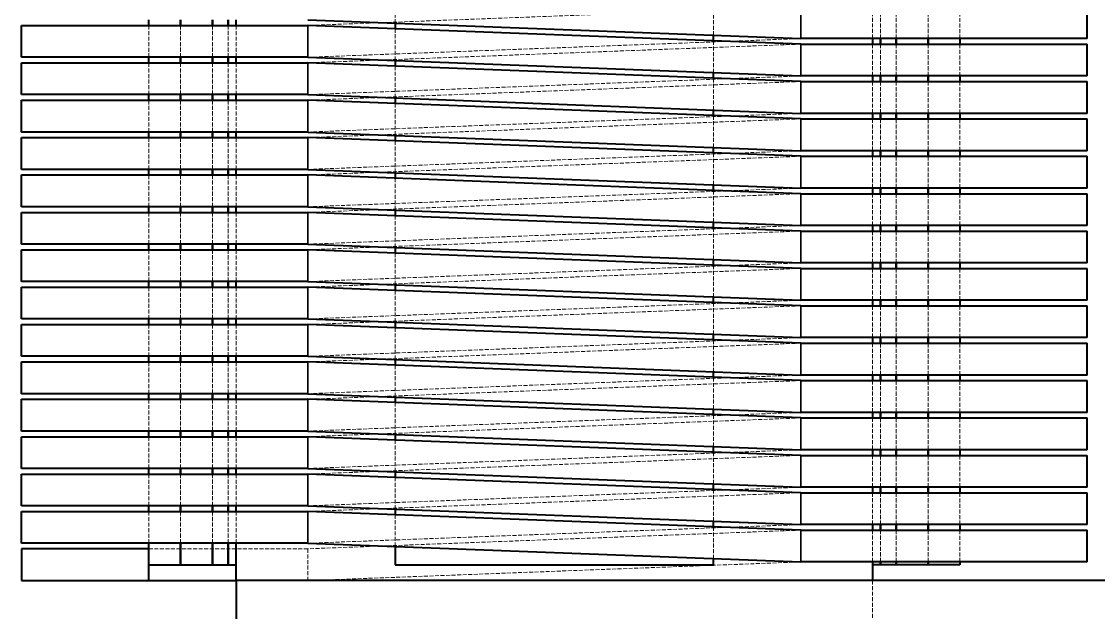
# Model space of a CAD drawing. Header units: millimetres. Extents: x 0 to 630, y 0 to 446.
# Drawn here: x 147.3 to 215.1, y 135.4 to 172.6 of the extents above; entities that cross this region are included whole.
import ezdxf

# ---------------------------------------------------------------- set-up
doc = ezdxf.new("R2010")
doc.units = ezdxf.units.MM
doc.header["$LTSCALE"] = 1.5
doc.linetypes.add('DASHED', pattern=[0.2067, 0.1654, -0.0413])
for name, color, linetype, lineweight, true_color in [('가려진 것(ISO)', 2, 'DASHED', 18, 0xffff00), ('가려진 좁은 것(ISO)', 2, 'DASHED', 18, 0xffff00), ('가시적인 것(ISO)', 3, 'Continuous', 40, 0x00ff00), ('가시적인 좁은 것(ISO)', 3, 'Continuous', 35, 0x00ff00)]:
    doc.layers.add(name, color=color, linetype=linetype, lineweight=lineweight, true_color=true_color)

msp = doc.modelspace()

# ---------------------------------------------------------------- linework, layer by layer
at = {"layer": '가려진 것(ISO)'}
for p, q in [((170.849, 174.485), (170.849, 172.485)), ((190.849, 171.727), (190.849, 173.727)), ((200.849, 173.519), (200.849, 171.519)), ((201.349, 171.519), (201.349, 173.519)), ((201.349, 173.519), (201.349, 171.519)), ((202.349, 171.519), (202.349, 173.519)), ((202.349, 173.519), (202.349, 171.519)), ((204.349, 171.519), (204.349, 173.519)), ((204.349, 173.519), (204.349, 171.519)), ((157.349, 170.344), (157.349, 172.344)), ((157.349, 172.344), (157.349, 170.344)), ((159.349, 172.344), (159.349, 170.344)), ((159.349, 170.344), (159.349, 172.344)), ((160.349, 172.344), (160.349, 170.344)), ((160.349, 170.344), (160.349, 172.344)), ((160.849, 170.344), (160.849, 172.344)), ((170.849, 172.135), (170.849, 170.135)), ((190.849, 169.377), (190.849, 171.377)), ((200.849, 171.169), (200.849, 169.169)), ((201.349, 169.169), (201.349, 171.169)), ((201.349, 171.169), (201.349, 169.169)), ((202.349, 169.169), (202.349, 171.169)), ((202.349, 171.169), (202.349, 169.169)), ((204.349, 169.169), (204.349, 171.169)), ((204.349, 171.169), (204.349, 169.169)), ((157.349, 167.994), (157.349, 169.994)), ((157.349, 169.994), (157.349, 167.994)), ((159.349, 169.994), (159.349, 167.994)), ((159.349, 167.994), (159.349, 169.994)), ((160.349, 169.994), (160.349, 167.994)), ((160.349, 167.994), (160.349, 169.994)), ((160.849, 167.994), (160.849, 169.994)), ((170.849, 169.785), (170.849, 167.785)), ((190.849, 167.027), (190.849, 169.027)), ((200.849, 168.819), (200.849, 166.819)), ((201.349, 166.819), (201.349, 168.819)), ((201.349, 168.819), (201.349, 166.819)), ((202.349, 166.819), (202.349, 168.819)), ((202.349, 168.819), (202.349, 166.819)), ((204.349, 166.819), (204.349, 168.819)), ((204.349, 168.819), (204.349, 166.819)), ((157.349, 165.644), (157.349, 167.644)), ((157.349, 167.644), (157.349, 165.644)), ((159.349, 167.644), (159.349, 165.644)), ((159.349, 165.644), (159.349, 167.644)), ((160.349, 167.644), (160.349, 165.644)), ((160.349, 165.644), (160.349, 167.644)), ((160.849, 165.644), (160.849, 167.644)), ((170.849, 167.435), (170.849, 165.435)), ((190.849, 164.677), (190.849, 166.677)), ((200.849, 166.469), (200.849, 164.469)), ((201.349, 164.469), (201.349, 166.469)), ((201.349, 166.469), (201.349, 164.469)), ((202.349, 164.469), (202.349, 166.469)), ((202.349, 166.469), (202.349, 164.469)), ((204.349, 164.469), (204.349, 166.469)), ((204.349, 166.469), (204.349, 164.469)), ((157.349, 163.294), (157.349, 165.294)), ((157.349, 165.294), (157.349, 163.294)), ((159.349, 165.294), (159.349, 163.294)), ((159.349, 163.294), (159.349, 165.294)), ((160.349, 165.294), (160.349, 163.294)), ((160.349, 163.294), (160.349, 165.294)), ((160.849, 163.294), (160.849, 165.294)), ((170.849, 165.085), (170.849, 163.085)), ((190.849, 162.327), (190.849, 164.327)), ((200.849, 164.119), (200.849, 162.119)), ((201.349, 162.119), (201.349, 164.119)), ((201.349, 164.119), (201.349, 162.119)), ((202.349, 162.119), (202.349, 164.119)), ((202.349, 164.119), (202.349, 162.119)), ((204.349, 162.119), (204.349, 164.119)), ((204.349, 164.119), (204.349, 162.119)), ((157.349, 160.944), (157.349, 162.944)), ((157.349, 162.944), (157.349, 160.944)), ((159.349, 162.944), (159.349, 160.944)), ((159.349, 160.944), (159.349, 162.944)), ((160.349, 162.944), (160.349, 160.944)), ((160.349, 160.944), (160.349, 162.944)), ((160.849, 160.944), (160.849, 162.944)), ((170.849, 162.735), (170.849, 160.735)), ((190.849, 159.977), (190.849, 161.977)), ((200.849, 161.769), (200.849, 159.769)), ((201.349, 159.769), (201.349, 161.769)), ((201.349, 161.769), (201.349, 159.769)), ((202.349, 159.769), (202.349, 161.769)), ((202.349, 161.769), (202.349, 159.769)), ((204.349, 159.769), (204.349, 161.769)), ((204.349, 161.769), (204.349, 159.769)), ((157.349, 158.594), (157.349, 160.594)), ((157.349, 160.594), (157.349, 158.594)), ((159.349, 160.594), (159.349, 158.594)), ((159.349, 158.594), (159.349, 160.594)), ((160.349, 160.594), (160.349, 158.594)), ((160.349, 158.594), (160.349, 160.594)), ((160.849, 158.594), (160.849, 160.594)), ((170.849, 160.385), (170.849, 158.385)), ((190.849, 157.627), (190.849, 159.627)), ((200.849, 159.419), (200.849, 157.419)), ((201.349, 157.419), (201.349, 159.419)), ((201.349, 159.419), (201.349, 157.419)), ((202.349, 157.419), (202.349, 159.419)), ((202.349, 159.419), (202.349, 157.419)), ((204.349, 157.419), (204.349, 159.419)), ((204.349, 159.419), (204.349, 157.419)), ((157.349, 156.244), (157.349, 158.244)), ((157.349, 158.244), (157.349, 156.244)), ((159.349, 158.244), (159.349, 156.244)), ((159.349, 156.244), (159.349, 158.244)), ((160.349, 158.244), (160.349, 156.244)), ((160.349, 156.244), (160.349, 158.244)), ((160.849, 156.244), (160.849, 158.244)), ((170.849, 158.035), (170.849, 156.035)), ((190.849, 155.277), (190.849, 157.277)), ((200.849, 157.069), (200.849, 155.069)), ((201.349, 155.069), (201.349, 157.069)), ((201.349, 157.069), (201.349, 155.069)), ((202.349, 155.069), (202.349, 157.069)), ((202.349, 157.069), (202.349, 155.069)), ((204.349, 155.069), (204.349, 157.069)), ((204.349, 157.069), (204.349, 155.069)), ((157.349, 153.894), (157.349, 155.894)), ((157.349, 155.894), (157.349, 153.894)), ((159.349, 155.894), (159.349, 153.894)), ((159.349, 153.894), (159.349, 155.894)), ((160.349, 155.894), (160.349, 153.894)), ((160.349, 153.894), (160.349, 155.894)), ((160.849, 153.894), (160.849, 155.894)), ((170.849, 155.685), (170.849, 153.685)), ((190.849, 152.927), (190.849, 154.927)), ((200.849, 154.719), (200.849, 152.719)), ((201.349, 152.719), (201.349, 154.719)), ((201.349, 154.719), (201.349, 152.719)), ((202.349, 152.719), (202.349, 154.719)), ((202.349, 154.719), (202.349, 152.719)), ((204.349, 152.719), (204.349, 154.719)), ((204.349, 154.719), (204.349, 152.719)), ((157.349, 151.544), (157.349, 153.544)), ((157.349, 153.544), (157.349, 151.544)), ((159.349, 153.544), (159.349, 151.544)), ((159.349, 151.544), (159.349, 153.544)), ((160.349, 153.544), (160.349, 151.544)), ((160.349, 151.544), (160.349, 153.544)), ((160.849, 151.544), (160.849, 153.544)), ((170.849, 153.335), (170.849, 151.335)), ((190.849, 150.577), (190.849, 152.577)), ((200.849, 152.369), (200.849, 150.369)), ((201.349, 150.369), (201.349, 152.369)), ((201.349, 152.369), (201.349, 150.369)), ((202.349, 150.369), (202.349, 152.369)), ((202.349, 152.369), (202.349, 150.369)), ((204.349, 150.369), (204.349, 152.369)), ((204.349, 152.369), (204.349, 150.369)), ((157.349, 149.194), (157.349, 151.194)), ((157.349, 151.194), (157.349, 149.194)), ((159.349, 151.194), (159.349, 149.194)), ((159.349, 149.194), (159.349, 151.194)), ((160.349, 151.194), (160.349, 149.194)), ((160.349, 149.194), (160.349, 151.194)), ((160.849, 149.194), (160.849, 151.194)), ((170.849, 150.985), (170.849, 148.985)), ((190.849, 148.227), (190.849, 150.227)), ((200.849, 150.019), (200.849, 148.019)), ((201.349, 148.019), (201.349, 150.019)), ((201.349, 150.019), (201.349, 148.019)), ((202.349, 148.019), (202.349, 150.019)), ((202.349, 150.019), (202.349, 148.019)), ((204.349, 148.019), (204.349, 150.019)), ((204.349, 150.019), (204.349, 148.019)), ((157.349, 146.844), (157.349, 148.844)), ((157.349, 148.844), (157.349, 146.844)), ((159.349, 148.844), (159.349, 146.844)), ((159.349, 146.844), (159.349, 148.844)), ((160.349, 148.844), (160.349, 146.844)), ((160.349, 146.844), (160.349, 148.844)), ((160.849, 146.844), (160.849, 148.844)), ((170.849, 148.635), (170.849, 146.635)), ((190.849, 145.877), (190.849, 147.877)), ((200.849, 147.669), (200.849, 145.669)), ((201.349, 145.669), (201.349, 147.669)), ((201.349, 147.669), (201.349, 145.669)), ((202.349, 145.669), (202.349, 147.669)), ((202.349, 147.669), (202.349, 145.669)), ((204.349, 145.669), (204.349, 147.669)), ((204.349, 147.669), (204.349, 145.669)), ((157.349, 144.494), (157.349, 146.494)), ((157.349, 146.494), (157.349, 144.494)), ((159.349, 146.494), (159.349, 144.494)), ((159.349, 144.494), (159.349, 146.494)), ((160.349, 146.494), (160.349, 144.494)), ((160.349, 144.494), (160.349, 146.494)), ((160.849, 144.494), (160.849, 146.494)), ((170.849, 146.285), (170.849, 144.285)), ((190.849, 143.527), (190.849, 145.527)), ((200.849, 145.319), (200.849, 143.319)), ((201.349, 143.319), (201.349, 145.319)), ((201.349, 145.319), (201.349, 143.319)), ((202.349, 143.319), (202.349, 145.319)), ((202.349, 145.319), (202.349, 143.319)), ((204.349, 143.319), (204.349, 145.319)), ((204.349, 145.319), (204.349, 143.319)), ((157.349, 142.144), (157.349, 144.144)), ((157.349, 144.144), (157.349, 142.144)), ((159.349, 144.144), (159.349, 142.144)), ((159.349, 142.144), (159.349, 144.144)), ((160.349, 144.144), (160.349, 142.144)), ((160.349, 142.144), (160.349, 144.144)), ((160.849, 142.144), (160.849, 144.144)), ((170.849, 143.935), (170.849, 141.935)), ((190.849, 141.177), (190.849, 143.177)), ((200.849, 142.969), (200.849, 140.969)), ((201.349, 140.969), (201.349, 142.969)), ((201.349, 142.969), (201.349, 140.969)), ((202.349, 140.969), (202.349, 142.969)), ((202.349, 142.969), (202.349, 140.969)), ((204.349, 140.969), (204.349, 142.969)), ((204.349, 142.969), (204.349, 140.969)), ((157.349, 139.794), (157.349, 141.794)), ((157.349, 141.794), (157.349, 139.794)), ((159.349, 141.794), (159.349, 139.794)), ((159.349, 139.794), (159.349, 141.794)), ((160.349, 141.794), (160.349, 139.794)), ((160.349, 139.794), (160.349, 141.794)), ((160.849, 139.794), (160.849, 141.794)), ((170.849, 141.585), (170.849, 139.585)), ((190.849, 138.827), (190.849, 140.827)), ((200.849, 140.619), (200.849, 138.619)), ((201.349, 138.619), (201.349, 140.619)), ((201.349, 140.619), (201.349, 138.619)), ((202.349, 138.619), (202.349, 140.619)), ((202.349, 140.619), (202.349, 138.619)), ((204.349, 138.619), (204.349, 140.619)), ((204.349, 140.619), (204.349, 138.619)), ((200.849, 137.444), (200.849, 128.444))]:
    msp.add_line(p, q, dxfattribs=at)
at = {"layer": '가려진 것(ISO)', "color": 1, "true_color": 0xff0000}
for p, q in [((196.349, 173.519), (165.349, 172.344)), ((206.349, 171.519), (206.349, 173.519)), ((155.349, 170.344), (155.349, 172.344)), ((165.349, 170.344), (196.349, 171.519)), ((196.349, 171.169), (165.349, 169.994)), ((206.349, 169.169), (206.349, 171.169)), ((155.349, 167.994), (155.349, 169.994)), ((165.349, 167.994), (196.349, 169.169)), ((196.349, 168.819), (165.349, 167.644)), ((206.349, 166.819), (206.349, 168.819)), ((155.349, 165.644), (155.349, 167.644)), ((165.349, 165.644), (196.349, 166.819)), ((196.349, 166.469), (165.349, 165.294)), ((206.349, 164.469), (206.349, 166.469)), ((155.349, 163.294), (155.349, 165.294)), ((165.349, 163.294), (196.349, 164.469)), ((196.349, 164.119), (165.349, 162.944)), ((206.349, 162.119), (206.349, 164.119)), ((155.349, 160.944), (155.349, 162.944)), ((165.349, 160.944), (196.349, 162.119)), ((196.349, 161.769), (165.349, 160.594)), ((206.349, 159.769), (206.349, 161.769)), ((155.349, 158.594), (155.349, 160.594)), ((165.349, 158.594), (196.349, 159.769)), ((196.349, 159.419), (165.349, 158.244)), ((206.349, 157.419), (206.349, 159.419)), ((155.349, 156.244), (155.349, 158.244)), ((165.349, 156.244), (196.349, 157.419)), ((196.349, 157.069), (165.349, 155.894)), ((206.349, 155.069), (206.349, 157.069)), ((155.349, 153.894), (155.349, 155.894)), ((165.349, 153.894), (196.349, 155.069)), ((196.349, 154.719), (165.349, 153.544)), ((206.349, 152.719), (206.349, 154.719)), ((155.349, 151.544), (155.349, 153.544)), ((165.349, 151.544), (196.349, 152.719)), ((196.349, 152.369), (165.349, 151.194)), ((206.349, 150.369), (206.349, 152.369)), ((155.349, 149.194), (155.349, 151.194)), ((165.349, 149.194), (196.349, 150.369)), ((196.349, 150.019), (165.349, 148.844)), ((206.349, 148.019), (206.349, 150.019)), ((155.349, 146.844), (155.349, 148.844)), ((165.349, 146.844), (196.349, 148.019)), ((196.349, 147.669), (165.349, 146.494)), ((206.349, 145.669), (206.349, 147.669)), ((155.349, 144.494), (155.349, 146.494)), ((165.349, 144.494), (196.349, 145.669)), ((196.349, 145.319), (165.349, 144.144)), ((206.349, 143.319), (206.349, 145.319)), ((155.349, 142.144), (155.349, 144.144)), ((165.349, 142.144), (196.349, 143.319)), ((196.349, 142.969), (165.349, 141.794)), ((206.349, 140.969), (206.349, 142.969)), ((155.349, 139.794), (155.349, 141.794)), ((165.349, 139.794), (196.349, 140.969)), ((196.349, 140.619), (165.349, 139.444)), ((206.349, 138.619), (206.349, 140.619)), ((165.349, 139.444), (155.349, 139.444)), ((165.349, 137.444), (196.349, 138.619))]:
    msp.add_line(p, q, dxfattribs=at)
at = {"layer": '가려진 좁은 것(ISO)', "color": 1, "true_color": 0xff0000}
msp.add_line((165.349, 137.444), (165.349, 139.444), dxfattribs=at)
at = {"layer": '가시적인 것(ISO)', "color": 1, "true_color": 0xff0000}
for p, q in [((214.349, 171.519), (214.349, 173.519)), ((165.349, 172.694), (196.349, 171.519)), ((147.349, 170.344), (147.349, 172.344)), ((147.349, 172.344), (165.349, 172.344)), ((196.349, 171.169), (165.349, 172.344)), ((214.349, 171.519), (196.349, 171.519)), ((196.349, 171.169), (214.349, 171.169)), ((214.349, 169.169), (214.349, 171.169)), ((165.349, 170.344), (147.349, 170.344)), ((147.349, 167.994), (147.349, 169.994)), ((147.349, 169.994), (165.349, 169.994)), ((165.349, 170.344), (196.349, 169.169)), ((196.349, 168.819), (165.349, 169.994)), ((214.349, 169.169), (196.349, 169.169)), ((196.349, 168.819), (214.349, 168.819)), ((214.349, 166.819), (214.349, 168.819)), ((165.349, 167.994), (147.349, 167.994)), ((165.349, 167.994), (196.349, 166.819)), ((147.349, 165.644), (147.349, 167.644)), ((147.349, 167.644), (165.349, 167.644)), ((196.349, 166.469), (165.349, 167.644)), ((214.349, 166.819), (196.349, 166.819)), ((196.349, 166.469), (214.349, 166.469)), ((214.349, 164.469), (214.349, 166.469)), ((165.349, 165.644), (147.349, 165.644)), ((147.349, 163.294), (147.349, 165.294)), ((147.349, 165.294), (165.349, 165.294)), ((165.349, 165.644), (196.349, 164.469)), ((196.349, 164.119), (165.349, 165.294)), ((214.349, 164.469), (196.349, 164.469)), ((196.349, 164.119), (214.349, 164.119)), ((214.349, 162.119), (214.349, 164.119)), ((165.349, 163.294), (147.349, 163.294)), ((165.349, 163.294), (196.349, 162.119)), ((147.349, 160.944), (147.349, 162.944)), ((147.349, 162.944), (165.349, 162.944)), ((196.349, 161.769), (165.349, 162.944)), ((214.349, 162.119), (196.349, 162.119)), ((196.349, 161.769), (214.349, 161.769)), ((214.349, 159.769), (214.349, 161.769)), ((165.349, 160.944), (147.349, 160.944)), ((147.349, 158.594), (147.349, 160.594)), ((147.349, 160.594), (165.349, 160.594)), ((165.349, 160.944), (196.349, 159.769)), ((196.349, 159.419), (165.349, 160.594)), ((214.349, 159.769), (196.349, 159.769)), ((196.349, 159.419), (214.349, 159.419)), ((214.349, 157.419), (214.349, 159.419)), ((165.349, 158.594), (147.349, 158.594)), ((165.349, 158.594), (196.349, 157.419)), ((147.349, 156.244), (147.349, 158.244)), ((147.349, 158.244), (165.349, 158.244)), ((196.349, 157.069), (165.349, 158.244)), ((214.349, 157.419), (196.349, 157.419)), ((196.349, 157.069), (214.349, 157.069)), ((214.349, 155.069), (214.349, 157.069)), ((165.349, 156.244), (147.349, 156.244)), ((147.349, 153.894), (147.349, 155.894)), ((147.349, 155.894), (165.349, 155.894)), ((165.349, 156.244), (196.349, 155.069)), ((196.349, 154.719), (165.349, 155.894)), ((214.349, 155.069), (196.349, 155.069)), ((196.349, 154.719), (214.349, 154.719)), ((214.349, 152.719), (214.349, 154.719)), ((165.349, 153.894), (147.349, 153.894)), ((165.349, 153.894), (196.349, 152.719)), ((147.349, 151.544), (147.349, 153.544)), ((147.349, 153.544), (165.349, 153.544)), ((196.349, 152.369), (165.349, 153.544)), ((214.349, 152.719), (196.349, 152.719)), ((196.349, 152.369), (214.349, 152.369)), ((214.349, 150.369), (214.349, 152.369)), ((165.349, 151.544), (147.349, 151.544)), ((147.349, 149.194), (147.349, 151.194)), ((147.349, 151.194), (165.349, 151.194)), ((165.349, 151.544), (196.349, 150.369)), ((196.349, 150.019), (165.349, 151.194)), ((214.349, 150.369), (196.349, 150.369)), ((196.349, 150.019), (214.349, 150.019)), ((214.349, 148.019), (214.349, 150.019)), ((165.349, 149.194), (147.349, 149.194)), ((165.349, 149.194), (196.349, 148.019)), ((147.349, 146.844), (147.349, 148.844)), ((147.349, 148.844), (165.349, 148.844)), ((196.349, 147.669), (165.349, 148.844)), ((214.349, 148.019), (196.349, 148.019)), ((196.349, 147.669), (214.349, 147.669)), ((214.349, 145.669), (214.349, 147.669)), ((165.349, 146.844), (147.349, 146.844)), ((147.349, 144.494), (147.349, 146.494)), ((147.349, 146.494), (165.349, 146.494)), ((165.349, 146.844), (196.349, 145.669)), ((196.349, 145.319), (165.349, 146.494)), ((214.349, 145.669), (196.349, 145.669)), ((196.349, 145.319), (214.349, 145.319)), ((214.349, 143.319), (214.349, 145.319)), ((165.349, 144.494), (147.349, 144.494)), ((165.349, 144.494), (196.349, 143.319)), ((147.349, 142.144), (147.349, 144.144)), ((147.349, 144.144), (165.349, 144.144)), ((196.349, 142.969), (165.349, 144.144)), ((214.349, 143.319), (196.349, 143.319)), ((196.349, 142.969), (214.349, 142.969)), ((214.349, 140.969), (214.349, 142.969)), ((165.349, 142.144), (147.349, 142.144)), ((147.349, 139.794), (147.349, 141.794)), ((147.349, 141.794), (165.349, 141.794)), ((165.349, 142.144), (196.349, 140.969)), ((196.349, 140.619), (165.349, 141.794)), ((214.349, 140.969), (196.349, 140.969)), ((196.349, 140.619), (214.349, 140.619)), ((214.349, 138.619), (214.349, 140.619)), ((165.349, 139.794), (147.349, 139.794)), ((165.349, 139.794), (196.349, 138.619)), ((155.349, 139.444), (147.349, 139.444)), ((147.349, 139.444), (147.349, 137.444)), ((155.349, 137.444), (155.349, 139.444)), ((214.349, 138.619), (196.349, 138.619)), ((147.349, 137.444), (155.349, 137.444)), ((155.349, 137.444), (160.849, 137.444))]:
    msp.add_line(p, q, dxfattribs=at)
at = {"layer": '가시적인 것(ISO)'}
for p, q in [((155.349, 172.344), (155.349, 172.694)), ((157.349, 172.344), (157.349, 172.694)), ((157.349, 172.694), (157.349, 172.344)), ((159.349, 172.694), (159.349, 172.344)), ((159.349, 172.344), (159.349, 172.694)), ((160.349, 172.694), (160.349, 172.344)), ((160.349, 172.344), (160.349, 172.694)), ((160.849, 172.344), (160.849, 172.694)), ((170.849, 172.485), (170.849, 172.135)), ((190.849, 171.377), (190.849, 171.727)), ((200.849, 171.519), (200.849, 171.169)), ((201.349, 171.169), (201.349, 171.519)), ((201.349, 171.519), (201.349, 171.169)), ((202.349, 171.169), (202.349, 171.519)), ((202.349, 171.519), (202.349, 171.169)), ((204.349, 171.169), (204.349, 171.519)), ((204.349, 171.519), (204.349, 171.169)), ((206.349, 171.519), (206.349, 171.169)), ((155.349, 169.994), (155.349, 170.344)), ((157.349, 169.994), (157.349, 170.344)), ((157.349, 170.344), (157.349, 169.994)), ((159.349, 170.344), (159.349, 169.994)), ((159.349, 169.994), (159.349, 170.344)), ((160.349, 170.344), (160.349, 169.994)), ((160.349, 169.994), (160.349, 170.344)), ((160.849, 169.994), (160.849, 170.344)), ((170.849, 170.135), (170.849, 169.785)), ((190.849, 169.027), (190.849, 169.377)), ((200.849, 169.169), (200.849, 168.819)), ((201.349, 168.819), (201.349, 169.169)), ((201.349, 169.169), (201.349, 168.819)), ((202.349, 168.819), (202.349, 169.169)), ((202.349, 169.169), (202.349, 168.819)), ((204.349, 168.819), (204.349, 169.169)), ((204.349, 169.169), (204.349, 168.819)), ((206.349, 169.169), (206.349, 168.819)), ((155.349, 167.644), (155.349, 167.994)), ((157.349, 167.644), (157.349, 167.994)), ((157.349, 167.994), (157.349, 167.644)), ((159.349, 167.994), (159.349, 167.644)), ((159.349, 167.644), (159.349, 167.994)), ((160.349, 167.994), (160.349, 167.644)), ((160.349, 167.644), (160.349, 167.994)), ((160.849, 167.644), (160.849, 167.994)), ((170.849, 167.785), (170.849, 167.435)), ((190.849, 166.677), (190.849, 167.027)), ((200.849, 166.819), (200.849, 166.469)), ((201.349, 166.469), (201.349, 166.819)), ((201.349, 166.819), (201.349, 166.469)), ((202.349, 166.469), (202.349, 166.819)), ((202.349, 166.819), (202.349, 166.469)), ((204.349, 166.469), (204.349, 166.819)), ((204.349, 166.819), (204.349, 166.469)), ((206.349, 166.819), (206.349, 166.469)), ((155.349, 165.294), (155.349, 165.644)), ((157.349, 165.294), (157.349, 165.644)), ((157.349, 165.644), (157.349, 165.294)), ((159.349, 165.644), (159.349, 165.294)), ((159.349, 165.294), (159.349, 165.644)), ((160.349, 165.644), (160.349, 165.294)), ((160.349, 165.294), (160.349, 165.644)), ((160.849, 165.294), (160.849, 165.644)), ((170.849, 165.435), (170.849, 165.085)), ((190.849, 164.327), (190.849, 164.677)), ((200.849, 164.469), (200.849, 164.119)), ((201.349, 164.119), (201.349, 164.469)), ((201.349, 164.469), (201.349, 164.119)), ((202.349, 164.119), (202.349, 164.469)), ((202.349, 164.469), (202.349, 164.119)), ((204.349, 164.119), (204.349, 164.469)), ((204.349, 164.469), (204.349, 164.119)), ((206.349, 164.469), (206.349, 164.119)), ((155.349, 162.944), (155.349, 163.294)), ((157.349, 162.944), (157.349, 163.294)), ((157.349, 163.294), (157.349, 162.944)), ((159.349, 163.294), (159.349, 162.944)), ((159.349, 162.944), (159.349, 163.294)), ((160.349, 163.294), (160.349, 162.944)), ((160.349, 162.944), (160.349, 163.294)), ((160.849, 162.944), (160.849, 163.294)), ((170.849, 163.085), (170.849, 162.735)), ((190.849, 161.977), (190.849, 162.327)), ((200.849, 162.119), (200.849, 161.769)), ((201.349, 161.769), (201.349, 162.119)), ((201.349, 162.119), (201.349, 161.769)), ((202.349, 161.769), (202.349, 162.119)), ((202.349, 162.119), (202.349, 161.769)), ((204.349, 161.769), (204.349, 162.119)), ((204.349, 162.119), (204.349, 161.769)), ((206.349, 162.119), (206.349, 161.769)), ((155.349, 160.594), (155.349, 160.944)), ((157.349, 160.594), (157.349, 160.944)), ((157.349, 160.944), (157.349, 160.594)), ((159.349, 160.944), (159.349, 160.594)), ((159.349, 160.594), (159.349, 160.944)), ((160.349, 160.944), (160.349, 160.594)), ((160.349, 160.594), (160.349, 160.944)), ((160.849, 160.594), (160.849, 160.944)), ((170.849, 160.735), (170.849, 160.385)), ((190.849, 159.627), (190.849, 159.977)), ((200.849, 159.769), (200.849, 159.419)), ((201.349, 159.419), (201.349, 159.769)), ((201.349, 159.769), (201.349, 159.419)), ((202.349, 159.419), (202.349, 159.769)), ((202.349, 159.769), (202.349, 159.419)), ((204.349, 159.419), (204.349, 159.769)), ((204.349, 159.769), (204.349, 159.419)), ((206.349, 159.769), (206.349, 159.419)), ((155.349, 158.244), (155.349, 158.594)), ((157.349, 158.244), (157.349, 158.594)), ((157.349, 158.594), (157.349, 158.244)), ((159.349, 158.594), (159.349, 158.244)), ((159.349, 158.244), (159.349, 158.594)), ((160.349, 158.594), (160.349, 158.244)), ((160.349, 158.244), (160.349, 158.594)), ((160.849, 158.244), (160.849, 158.594)), ((170.849, 158.385), (170.849, 158.035)), ((190.849, 157.277), (190.849, 157.627)), ((200.849, 157.419), (200.849, 157.069)), ((201.349, 157.069), (201.349, 157.419)), ((201.349, 157.419), (201.349, 157.069)), ((202.349, 157.069), (202.349, 157.419)), ((202.349, 157.419), (202.349, 157.069)), ((204.349, 157.069), (204.349, 157.419)), ((204.349, 157.419), (204.349, 157.069)), ((206.349, 157.419), (206.349, 157.069)), ((155.349, 155.894), (155.349, 156.244)), ((157.349, 155.894), (157.349, 156.244)), ((157.349, 156.244), (157.349, 155.894)), ((159.349, 156.244), (159.349, 155.894)), ((159.349, 155.894), (159.349, 156.244)), ((160.349, 156.244), (160.349, 155.894)), ((160.349, 155.894), (160.349, 156.244)), ((160.849, 155.894), (160.849, 156.244)), ((170.849, 156.035), (170.849, 155.685)), ((190.849, 154.927), (190.849, 155.277)), ((200.849, 155.069), (200.849, 154.719)), ((201.349, 154.719), (201.349, 155.069)), ((201.349, 155.069), (201.349, 154.719)), ((202.349, 154.719), (202.349, 155.069)), ((202.349, 155.069), (202.349, 154.719)), ((204.349, 154.719), (204.349, 155.069)), ((204.349, 155.069), (204.349, 154.719)), ((206.349, 155.069), (206.349, 154.719)), ((155.349, 153.544), (155.349, 153.894)), ((157.349, 153.544), (157.349, 153.894)), ((157.349, 153.894), (157.349, 153.544)), ((159.349, 153.894), (159.349, 153.544)), ((159.349, 153.544), (159.349, 153.894)), ((160.349, 153.894), (160.349, 153.544)), ((160.349, 153.544), (160.349, 153.894)), ((160.849, 153.544), (160.849, 153.894)), ((170.849, 153.685), (170.849, 153.335)), ((190.849, 152.577), (190.849, 152.927)), ((200.849, 152.719), (200.849, 152.369)), ((201.349, 152.369), (201.349, 152.719)), ((201.349, 152.719), (201.349, 152.369)), ((202.349, 152.369), (202.349, 152.719)), ((202.349, 152.719), (202.349, 152.369)), ((204.349, 152.369), (204.349, 152.719)), ((204.349, 152.719), (204.349, 152.369)), ((206.349, 152.719), (206.349, 152.369)), ((155.349, 151.194), (155.349, 151.544)), ((157.349, 151.194), (157.349, 151.544)), ((157.349, 151.544), (157.349, 151.194)), ((159.349, 151.544), (159.349, 151.194)), ((159.349, 151.194), (159.349, 151.544)), ((160.349, 151.544), (160.349, 151.194)), ((160.349, 151.194), (160.349, 151.544)), ((160.849, 151.194), (160.849, 151.544)), ((170.849, 151.335), (170.849, 150.985)), ((190.849, 150.227), (190.849, 150.577)), ((200.849, 150.369), (200.849, 150.019)), ((201.349, 150.019), (201.349, 150.369)), ((201.349, 150.369), (201.349, 150.019)), ((202.349, 150.019), (202.349, 150.369)), ((202.349, 150.369), (202.349, 150.019)), ((204.349, 150.019), (204.349, 150.369)), ((204.349, 150.369), (204.349, 150.019)), ((206.349, 150.369), (206.349, 150.019)), ((155.349, 148.844), (155.349, 149.194)), ((157.349, 148.844), (157.349, 149.194)), ((157.349, 149.194), (157.349, 148.844)), ((159.349, 149.194), (159.349, 148.844)), ((159.349, 148.844), (159.349, 149.194)), ((160.349, 149.194), (160.349, 148.844)), ((160.349, 148.844), (160.349, 149.194)), ((160.849, 148.844), (160.849, 149.194)), ((170.849, 148.985), (170.849, 148.635)), ((190.849, 147.877), (190.849, 148.227)), ((200.849, 148.019), (200.849, 147.669)), ((201.349, 147.669), (201.349, 148.019)), ((201.349, 148.019), (201.349, 147.669)), ((202.349, 147.669), (202.349, 148.019)), ((202.349, 148.019), (202.349, 147.669)), ((204.349, 147.669), (204.349, 148.019)), ((204.349, 148.019), (204.349, 147.669)), ((206.349, 148.019), (206.349, 147.669)), ((155.349, 146.494), (155.349, 146.844)), ((157.349, 146.494), (157.349, 146.844)), ((157.349, 146.844), (157.349, 146.494)), ((159.349, 146.844), (159.349, 146.494)), ((159.349, 146.494), (159.349, 146.844)), ((160.349, 146.844), (160.349, 146.494)), ((160.349, 146.494), (160.349, 146.844)), ((160.849, 146.494), (160.849, 146.844)), ((170.849, 146.635), (170.849, 146.285)), ((190.849, 145.527), (190.849, 145.877)), ((200.849, 145.669), (200.849, 145.319)), ((201.349, 145.319), (201.349, 145.669)), ((201.349, 145.669), (201.349, 145.319)), ((202.349, 145.319), (202.349, 145.669)), ((202.349, 145.669), (202.349, 145.319)), ((204.349, 145.319), (204.349, 145.669)), ((204.349, 145.669), (204.349, 145.319)), ((206.349, 145.669), (206.349, 145.319)), ((155.349, 144.144), (155.349, 144.494)), ((157.349, 144.144), (157.349, 144.494)), ((157.349, 144.494), (157.349, 144.144)), ((159.349, 144.494), (159.349, 144.144)), ((159.349, 144.144), (159.349, 144.494)), ((160.349, 144.494), (160.349, 144.144)), ((160.349, 144.144), (160.349, 144.494)), ((160.849, 144.144), (160.849, 144.494)), ((170.849, 144.285), (170.849, 143.935)), ((190.849, 143.177), (190.849, 143.527)), ((200.849, 143.319), (200.849, 142.969)), ((201.349, 142.969), (201.349, 143.319)), ((201.349, 143.319), (201.349, 142.969)), ((202.349, 142.969), (202.349, 143.319)), ((202.349, 143.319), (202.349, 142.969)), ((204.349, 142.969), (204.349, 143.319)), ((204.349, 143.319), (204.349, 142.969)), ((206.349, 143.319), (206.349, 142.969)), ((155.349, 141.794), (155.349, 142.144)), ((157.349, 141.794), (157.349, 142.144)), ((157.349, 142.144), (157.349, 141.794)), ((159.349, 142.144), (159.349, 141.794)), ((159.349, 141.794), (159.349, 142.144)), ((160.349, 142.144), (160.349, 141.794)), ((160.349, 141.794), (160.349, 142.144)), ((160.849, 141.794), (160.849, 142.144)), ((170.849, 141.935), (170.849, 141.585)), ((190.849, 140.827), (190.849, 141.177)), ((200.849, 140.969), (200.849, 140.619)), ((201.349, 140.619), (201.349, 140.969)), ((201.349, 140.969), (201.349, 140.619)), ((202.349, 140.619), (202.349, 140.969)), ((202.349, 140.969), (202.349, 140.619)), ((204.349, 140.619), (204.349, 140.969)), ((204.349, 140.969), (204.349, 140.619)), ((206.349, 140.969), (206.349, 140.619)), ((155.349, 139.444), (155.349, 139.794)), ((157.349, 138.444), (157.349, 139.794)), ((157.349, 139.794), (157.349, 138.444)), ((159.349, 139.794), (159.349, 138.444)), ((159.349, 138.444), (159.349, 139.794)), ((160.349, 139.794), (160.349, 138.444)), ((160.349, 138.444), (160.349, 139.794)), ((160.849, 137.444), (160.849, 139.794)), ((170.849, 139.585), (170.849, 138.444)), ((190.849, 138.444), (190.849, 138.827)), ((155.349, 138.444), (157.349, 138.444)), ((157.349, 138.444), (159.349, 138.444)), ((159.349, 138.444), (160.349, 138.444)), ((160.349, 138.444), (160.849, 138.444)), ((170.849, 138.444), (190.849, 138.444)), ((200.849, 138.619), (200.849, 137.444)), ((201.349, 138.444), (200.849, 138.444)), ((201.349, 138.444), (201.349, 138.619)), ((201.349, 138.619), (201.349, 138.444)), ((202.349, 138.444), (201.349, 138.444)), ((202.349, 138.444), (202.349, 138.619)), ((202.349, 138.619), (202.349, 138.444)), ((204.349, 138.444), (202.349, 138.444)), ((204.349, 138.444), (204.349, 138.619)), ((204.349, 138.619), (204.349, 138.444)), ((206.349, 138.444), (204.349, 138.444)), ((206.349, 138.619), (206.349, 138.444))]:
    msp.add_line(p, q, dxfattribs=at)
at = {"layer": '가시적인 것(ISO)', "color": 4, "true_color": 0x00ffff}
for p, q in [((217.949, 137.444), (160.849, 137.444)), ((160.849, 137.444), (160.849, 133.444))]:
    msp.add_line(p, q, dxfattribs=at)
at = {"layer": '가시적인 좁은 것(ISO)', "color": 1, "true_color": 0xff0000}
for p, q in [((196.349, 171.519), (196.349, 173.519)), ((165.349, 170.344), (165.349, 172.344)), ((196.349, 169.169), (196.349, 171.169)), ((165.349, 167.994), (165.349, 169.994)), ((196.349, 166.819), (196.349, 168.819)), ((165.349, 165.644), (165.349, 167.644)), ((196.349, 164.469), (196.349, 166.469)), ((165.349, 163.294), (165.349, 165.294)), ((196.349, 162.119), (196.349, 164.119)), ((165.349, 160.944), (165.349, 162.944)), ((196.349, 159.769), (196.349, 161.769)), ((165.349, 158.594), (165.349, 160.594)), ((196.349, 157.419), (196.349, 159.419)), ((165.349, 156.244), (165.349, 158.244)), ((196.349, 155.069), (196.349, 157.069)), ((165.349, 153.894), (165.349, 155.894)), ((196.349, 152.719), (196.349, 154.719)), ((165.349, 151.544), (165.349, 153.544)), ((196.349, 150.369), (196.349, 152.369)), ((165.349, 149.194), (165.349, 151.194)), ((196.349, 148.019), (196.349, 150.019)), ((165.349, 146.844), (165.349, 148.844)), ((196.349, 145.669), (196.349, 147.669)), ((165.349, 144.494), (165.349, 146.494)), ((196.349, 143.319), (196.349, 145.319)), ((165.349, 142.144), (165.349, 144.144)), ((196.349, 140.969), (196.349, 142.969)), ((165.349, 139.794), (165.349, 141.794)), ((196.349, 138.619), (196.349, 140.619))]:
    msp.add_line(p, q, dxfattribs=at)

doc.saveas('drawing.dxf')
